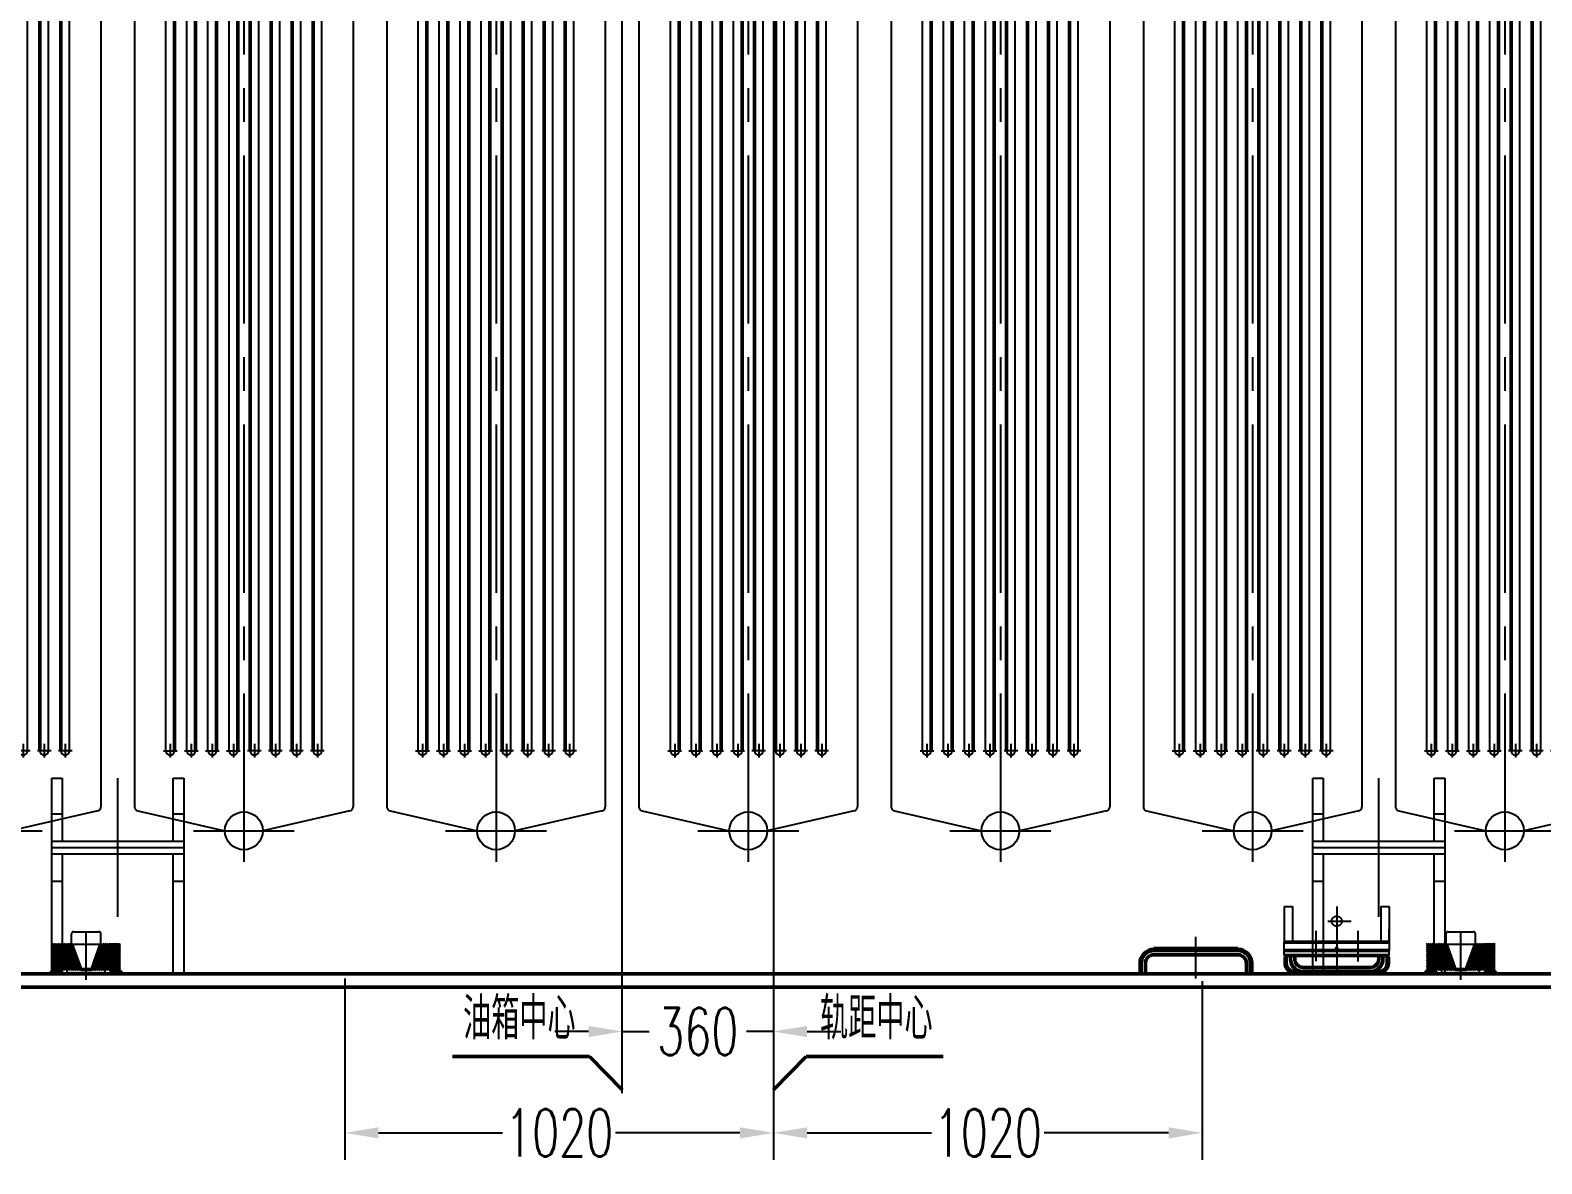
# Model space of a CAD drawing. Header units: millimetres. Extents: x -800 to 18208, y -320 to 13120.
# Drawn here: x 2553 to 6149, y 6700 to 9396 of the extents above; entities that cross this region are included whole.
import ezdxf

# ---------------------------------------------------------------- set-up
doc = ezdxf.new("R2010")
doc.units = ezdxf.units.MM
doc.header["$LTSCALE"] = 320
for name, pattern in [('ACISOTGB', [9, 4, -1, 1, -1, 1, -1]), ('CENTER', [2, 1.25, -0.25, 0.25, -0.25]), ('DASHED2', [0.375, 0.25, -0.125]), ('DIVIDE', [1.25, 0.5, -0.25, 0, -0.25, 0, -0.25])]:
    doc.linetypes.add(name, pattern=pattern)
for name, color, linetype, lineweight in [('0粗实线层', 7, 'Continuous', 50), ('2中心线层', 1, 'CENTER', 25), ('4细实线层', 2, 'Continuous', 25), ('5文字层', 6, 'Continuous', 25), ('图层1', 2, 'Continuous', 25)]:
    doc.layers.add(name, color=color, linetype=linetype, lineweight=lineweight)
for name, color, linetype in [('1', 5, 'DASHED2'), ('2', 2, 'CENTER'), ('3中心线层', 1, 'CENTER'), ('4', 2, 'Continuous'), ('6', 4, 'DIVIDE')]:
    doc.layers.add(name, color=color, linetype=linetype)
doc.styles.get("Standard").update_dxf_attribs({"font": 'txt.shx', "width": 0.67, "bigfont": 'hztxt.shx'})
doc.styles.add('TH_GBDIM', font='txt.shx', dxfattribs={"width": 0.67, "bigfont": 'hztxt.shx'})
doc.dimstyles.new('TH_GBDIM', dxfattribs={"dimscale": 32, "dimtxt": 3.5, "dimasz": 2.5, "dimexe": 2, "dimexo": 0, "dimgap": 1.5, "dimtad": 0, "dimtoh": 1, "dimdec": 1, "dimdsep": 46, "dimtxsty": 'TH_GBDIM', "dimcen": 2.5, "dimclrd": 3, "dimclre": 3, "dimclrt": 6, "dimadec": 0, "dimazin": 2, "dimtfac": 0.714286, "dimtdec": 1, "dimtmove": 0, "dimatfit": 3, "dimfxl": 0, "dimtzin": 0, "dimlwd": -1, "dimlwe": -1, "dimarcsym": 0})

# ---------------------------------------------------------------- blocks, each defined once
blk = doc.blocks.new('A$C56D739F4')
at = {"color": 0}
for p, q in [((0, 465), (25, 465)), ((0, 0), (0, 465)), ((25, 465), (25, 315)), ((289, 465), (314, 465)), ((289, 315), (289, 465)), ((314, 465), (314, 0)), ((0, 380), (25, 380)), ((289, 380), (314, 380)), ((0, 315), (314, 315)), ((0, 285), (314, 285)), ((25, 285), (25, 0)), ((289, 0), (289, 285)), ((0, 220), (25, 220)), ((289, 220), (314, 220))]:
    blk.add_line(p, q, dxfattribs=at)
at = {"color": 1, "linetype": 'CENTER'}
for p, q in [((157, 135), (157, 465)), ((0, 300), (314, 300))]:
    blk.add_line(p, q, dxfattribs=at)
blk = doc.blocks.new('*D52')
at = {"color": 3}
for p, q in [((4321.4, 9389.9), (4321.4, 6709.6)), ((3301.4, 7140.4), (3301.4, 6709.6)), ((3381.4, 6773.6), (3677.1, 6773.6)), ((4241.4, 6773.6), (3945.8, 6773.6))]:
    blk.add_line(p, q, dxfattribs=at)
for points in [[(3381.4, 6786.9), (3381.4, 6760.3), (3301.4, 6773.6)], [(4241.4, 6786.9), (4241.4, 6760.3), (4321.4, 6773.6)]]:
    blk.add_solid(points, dxfattribs=at)
at = {"layer": 'Defpoints', "color": 0}
for p in [(4321.4, 9389.9), (3301.4, 7140.4), (3301.4, 6773.6)]:
    blk.add_point(p, dxfattribs=at)
at = {"color": 6, "insert": (3811.4, 6773.6), "char_height": 112, "attachment_point": 5, "style": 'TH_GBDIM'}
blk.add_mtext('1020', dxfattribs=at)
blk = doc.blocks.new('*D51')
at = {"color": 3}
for p, q in [((5341.4, 7134.5), (5341.4, 6709.6)), ((4321.4, 6930.8), (4321.4, 6709.6)), ((4401.4, 6773.6), (4697.1, 6773.6)), ((5261.4, 6773.6), (4965.8, 6773.6))]:
    blk.add_line(p, q, dxfattribs=at)
for points in [[(4401.4, 6786.9), (4401.4, 6760.3), (4321.4, 6773.6)], [(5261.4, 6786.9), (5261.4, 6760.3), (5341.4, 6773.6)]]:
    blk.add_solid(points, dxfattribs=at)
at = {"layer": 'Defpoints', "color": 0}
for p in [(5341.4, 7134.5), (4321.4, 6930.8), (5341.4, 6773.6)]:
    blk.add_point(p, dxfattribs=at)
at = {"color": 6, "insert": (4831.4, 6773.6), "char_height": 112, "attachment_point": 5, "style": 'TH_GBDIM'}
blk.add_mtext('1020', dxfattribs=at)
blk = doc.blocks.new('*D53')
at = {"color": 3}
for p, q in [((4321.4, 9428), (4321.4, 6950.7)), ((3961.4, 6992.1), (3961.4, 7078.7)), ((3881.4, 7014.7), (3801.4, 7014.7)), ((3961.4, 7014.7), (4025.9, 7014.7)), ((4321.4, 7014.7), (4257, 7014.7)), ((4401.4, 7014.7), (4481.4, 7014.7))]:
    blk.add_line(p, q, dxfattribs=at)
for points in [[(3881.4, 7028), (3881.4, 7001.3), (3961.4, 7014.7)], [(4401.4, 7028), (4401.4, 7001.3), (4321.4, 7014.7)]]:
    blk.add_solid(points, dxfattribs=at)
at = {"layer": 'Defpoints', "color": 0}
for p in [(4321.4, 9428), (3961.4, 7014.7), (3961.4, 6992.1)]:
    blk.add_point(p, dxfattribs=at)
at = {"color": 6, "insert": (4141.4, 7014.7), "char_height": 112, "attachment_point": 5, "style": 'TH_GBDIM'}
blk.add_mtext('360', dxfattribs=at)
blk = doc.blocks.new('1')
for p, q in [((5399.2, 9227.8), (5608, 9314.6)), ((5906.9, 9227.8), (5698, 9314.6)), ((5393, 9218.5), (5393, 7171.5)), ((5913, 9218.5), (5913, 7171.5)), ((5467.7, 7305), (5467.7, 9085.1)), ((5517.7, 7305), (5517.7, 9085.1)), ((5567.7, 7305), (5567.7, 9085.1)), ((5617.7, 7305), (5617.7, 9085.1)), ((5688.3, 7305), (5688.3, 9085.1)), ((5738.3, 7305), (5738.3, 9085.1)), ((5788.3, 7305), (5788.3, 9085.1)), ((5838.3, 7305), (5838.3, 9085.1)), ((5400.8, 7161.8), (5608, 7114.6)), ((5905.3, 7161.8), (5698, 7114.6))]:
    blk.add_line(p, q)
for centre in [(5653, 9314.6), (5653, 7114.6)]:
    blk.add_circle(centre, 45)
at = {"linetype": 'ByBlock', "lineweight": 0}
blk.add_circle((5653, 7114.6), 45, dxfattribs=at)
blk.add_circle((5653, 7114.6), 45, dxfattribs=at)
at = {"lineweight": 0}
blk.add_circle((5653, 7114.6), 45, dxfattribs=at)
for centre, radius, start, end in [((5403, 9218.5), 10, 112.5804, 180), ((5903, 9218.5), 10, 0, 67.4196), ((5478, 9085.1), 10.3, 0, 180), ((5528, 9085.1), 10.3, 0, 180), ((5578, 9085.1), 10.3, 0, 180), ((5628, 9085.1), 10.3, 0, 180), ((5678, 9085.1), 10.3, 0, 180), ((5728, 9085.1), 10.3, 0, 180), ((5778, 9085.1), 10.3, 0, 180), ((5828, 9085.1), 10.3, 0, 180), ((5478, 7305), 10.3, 180, 0), ((5528, 7305), 10.3, 180, 0), ((5578, 7305), 10.3, 180, 0), ((5628, 7305), 10.3, 180, 0), ((5678, 7305), 10.3, 180, 0), ((5728, 7305), 10.3, 180, 0), ((5778, 7305), 10.3, 180, 0), ((5828, 7305), 10.3, 180, 0), ((5403, 7171.5), 10, 180, 257.1808), ((5903, 7171.5), 10, 282.8192, 0)]:
    blk.add_arc(centre, radius, start, end)
at = {"layer": '0粗实线层'}
for p, q in [((5488.3, 9085.1), (5488.3, 7305)), ((5538.3, 9085.1), (5538.3, 7305)), ((5588.3, 9085.1), (5588.3, 7305)), ((5638.3, 9085.1), (5638.3, 7305)), ((5667.7, 9085.1), (5667.7, 7305)), ((5717.7, 9085.1), (5717.7, 7305)), ((5767.7, 9085.1), (5767.7, 7305)), ((5817.7, 9085.1), (5817.7, 7305))]:
    blk.add_line(p, q, dxfattribs=at)
at = {"layer": '2中心线层'}
for p, q in [((5653, 9360.8), (5653, 7040.3)), ((5753, 9314.6), (5553, 9314.6)), ((5478, 9101.4), (5478, 9068.7)), ((5528, 9101.4), (5528, 9068.7)), ((5578, 9101.4), (5578, 9068.7)), ((5628, 9101.4), (5628, 9068.7)), ((5678, 9101.4), (5678, 9068.7)), ((5728, 9101.4), (5728, 9068.7)), ((5778, 9101.4), (5778, 9068.7)), ((5828, 9101.4), (5828, 9068.7)), ((5461.7, 9085.1), (5494.3, 9085.1)), ((5511.7, 9085.1), (5544.3, 9085.1)), ((5561.7, 9085.1), (5594.3, 9085.1)), ((5611.7, 9085.1), (5644.3, 9085.1)), ((5694.3, 9085.1), (5661.7, 9085.1)), ((5744.3, 9085.1), (5711.7, 9085.1)), ((5794.3, 9085.1), (5761.7, 9085.1)), ((5844.3, 9085.1), (5811.7, 9085.1)), ((5461.7, 7305), (5494.3, 7305)), ((5478, 7321.3), (5478, 7288.7)), ((5511.7, 7305), (5544.3, 7305)), ((5528, 7321.3), (5528, 7288.7)), ((5561.7, 7305), (5594.3, 7305)), ((5578, 7321.3), (5578, 7288.7)), ((5611.7, 7305), (5644.3, 7305)), ((5628, 7321.3), (5628, 7288.7)), ((5694.3, 7305), (5661.7, 7305)), ((5678, 7321.3), (5678, 7288.7)), ((5744.3, 7305), (5711.7, 7305)), ((5728, 7321.3), (5728, 7288.7)), ((5794.3, 7305), (5761.7, 7305)), ((5778, 7321.3), (5778, 7288.7)), ((5844.3, 7305), (5811.7, 7305)), ((5828, 7321.3), (5828, 7288.7)), ((5533, 7114.6), (5773, 7114.6)), ((5542.1, 7114.6), (5758, 7114.6))]:
    blk.add_line(p, q, dxfattribs=at)
at = {"layer": '3中心线层', "color": 1, "lineweight": 0}
blk.add_line((5533, 7114.6), (5773, 7114.6), dxfattribs=at)
blk.add_line((5533, 7114.6), (5773, 7114.6), dxfattribs=at)
blk.add_line((5533, 7114.6), (5773, 7114.6), dxfattribs=at)
blk = doc.blocks.new('A$C3994539C')
at = {"color": 0, "linetype": 'Continuous'}
for p, q in [((0, 70), (250, 70)), ((250, 50), (0, 50)), ((0, 50), (250, 50)), ((0, 38), (250, 38)), ((0, 38), (250, 38)), ((15, 38), (15, 30)), ((25, 38), (25, 30)), ((225, 38), (225, 30)), ((235, 38), (235, 30)), ((45, 10), (205, 10)), ((45, 0), (205, 0))]:
    blk.add_line(p, q, dxfattribs=at)
for centre, radius, start, end in [((45, 30), 30, 180, 270), ((45, 30), 20, 180, 270), ((205, 30), 20, 270, 360), ((205, 30), 30, 270, 360)]:
    blk.add_arc(centre, radius, start, end, dxfattribs=at)
at = {"color": 0}
blk.add_point((125, 55), dxfattribs=at)
blk.add_point((125, 55), dxfattribs=at)
at = {"layer": '4', "color": 0}
for p, q in [((0, 155), (20, 155)), ((0, 155), (0, 70)), ((20, 155), (20, 70)), ((230, 155), (230, 70)), ((230, 155), (250, 155)), ((250, 155), (250, 70))]:
    blk.add_line(p, q, dxfattribs=at)
at = {"layer": '4'}
blk.add_line((104.2, 120), (159.6, 120), dxfattribs=at)
at = {"layer": '4', "color": 0}
blk.add_point((125, 55), dxfattribs=at)
blk.add_point((125, 55), dxfattribs=at)
blk.add_point((125, 55), dxfattribs=at)
blk.add_point((125, 55), dxfattribs=at)
blk.add_point((125, 55), dxfattribs=at)
at = {"layer": '6', "color": 1}
blk.add_line((125, 155), (125, 0), dxfattribs=at)
at = {"layer": '6', "color": 0}
for p, q in [((250, 70), (250, 100)), ((0, 50), (0, 70)), ((250, 50), (0, 50)), ((0, 38), (0, 50)), ((250, 70), (250, 50)), ((250, 38), (250, 50))]:
    blk.add_line(p, q, dxfattribs=at)
blk.add_circle((125, 120), 12, dxfattribs=at)
at = {"layer": '图层1', "color": 1}
for p, q in [((75, 97.2), (75, 25.2)), ((175, 97.2), (175, 24.4))]:
    blk.add_line(p, q, dxfattribs=at)
blk = doc.blocks.new('A$C44F30525')
at = {"color": 3}
for p, q in [((-123, -18), (-123, -3)), ((-123, -3), (-120, -3)), ((-120, -18), (-120, -3)), ((120, -18), (120, -3)), ((123, -3), (120, -3)), ((123, -18), (123, -3)), ((-83, -38), (-100, -38)), ((100, -41), (-100, -41)), ((-100, -43), (-100, -41)), ((100, -38), (-83, -38)), ((100, -43), (100, -41))]:
    blk.add_line(p, q, dxfattribs=at)
at = {"lineweight": 140}
blk.add_line((-100, -41), (-100, -41), dxfattribs=at)
at = {"color": 3}
for centre, radius, start, end in [((-100, -18), 23, 180, 270), ((-100, -18), 20, 180, 270), ((100, -18), 20, 270, 0), ((100, -18), 23, 270, 0)]:
    blk.add_arc(centre, radius, start, end, dxfattribs=at)
at = {"layer": '5文字层', "linetype": 'Continuous'}
blk.add_line((-83, -38), (83, -38), dxfattribs=at)
blk = doc.blocks.new('A$C563A7466')
at = {"layer": '0粗实线层'}
for name, p in [('A$C3994539C', (0, 5)), ('A$C44F30525', (125, 43))]:
    blk.add_blockref(name, p, dxfattribs=at)
blk = doc.blocks.new('A$C120C250A')
at = {"layer": '0粗实线层'}
h = blk.add_hatch(dxfattribs=at)
h.set_pattern_fill('ANSI31', color=2, style=0)
h.set_pattern_definition([(45, (-145071.1462, 202205.0792), (-2.24506403, 2.24506403), [])])
h.paths.add_polyline_path([(-79.5, -100), (-58.5, -100), (-58.5, -30), (-79.5, -30)])
h = blk.add_hatch(dxfattribs=at)
h.set_pattern_fill('ANSI37', color=2, style=0)
h.set_pattern_definition([(45, (-145071.1462, 202205.0792), (-2.24506403, 2.24506403), []), (135, (-145071.1462, 202205.0792), (-2.24506403, -2.24506403), [])])
h.paths.add_polyline_path([(-36.4, -30), (-55, -30), (-55, -90), (-14.5, -90)])
h = blk.add_hatch(dxfattribs=at)
h.set_pattern_fill('ANSI37', color=2, style=0)
h.set_pattern_definition([(135, (145071.1462, 202205.0792), (2.24506403, 2.24506403), []), (45, (145071.1462, 202205.0792), (2.24506403, -2.24506403), [])])
h.paths.add_polyline_path([(36.4, -30), (55, -30), (55, -90), (14.5, -90)])
h = blk.add_hatch(dxfattribs=at)
h.set_pattern_fill('ANSI31', color=2, style=0)
h.set_pattern_definition([(135, (145071.1462, 202205.0792), (2.24506403, 2.24506403), [])])
h.paths.add_polyline_path([(79.5, -100), (58.5, -100), (58.5, -30), (79.5, -30)])
at = {"layer": '0粗实线层', "linetype": 'ByBlock'}
h = blk.add_hatch(color=256, dxfattribs=at)
h.paths.add_polyline_path([(0, -90), (-45, -90), (-45, -100), (0, -100)])
h.paths.add_polyline_path([(45, -90), (0, -90), (0, -100), (45, -100)])
at = {"layer": '2'}
h = blk.add_hatch(dxfattribs=at)
h.set_pattern_fill('_USER', color=4, scale=0.5, angle=135, style=0, pattern_type=0)
h.set_pattern_definition([(45, (-19500.20605, 82508.59193), (0.3535533906, -0.3535533906), [])])
h.paths.add_polyline_path([(-79.5, -90), (-79.5, -100), (-82.5, -100), (-89.5, -100)])
h.paths.add_polyline_path([(-57.8, -95), (-54, -100), (-57.8, -100)])
h = blk.add_hatch(dxfattribs=at)
h.set_pattern_fill('_USER', color=4, scale=0.5, angle=135, style=0, pattern_type=0)
h.set_pattern_definition([(135, (19499.90605, 82508.59193), (-0.3535533906, -0.3535533906), [])])
h.paths.add_polyline_path([(79.2, -90), (79.2, -100), (82.2, -100), (89.2, -100)])
h.paths.add_polyline_path([(57.5, -95), (53.7, -100), (57.5, -100)])
at = {"color": 1, "linetype": 'ACISOTGB'}
blk.add_line((0, -114.9), (0, 0), dxfattribs=at)
at = {"layer": '0粗实线层', "color": 4, "linetype": 'CENTER'}
for p, q in [((-35, -30), (-13.9, -88)), ((35, -30), (13.9, -88)), ((-11.1, -90), (11.1, -90))]:
    blk.add_line(p, q, dxfattribs=at)
for centre, start, end in [((-11.1, -87), 200, 270), ((11.1, -87), 270, 340)]:
    blk.add_arc(centre, 3, start, end, dxfattribs=at)
at = {"layer": '1', "color": 4}
for p, q in [((-30, 0), (-11, 0)), ((-11, 0), (30, 0)), ((-79.5, -30), (-79.5, -100)), ((-79.5, -30), (-55, -30)), ((-58.5, -30), (-58.5, -100)), ((-55, -30), (-36.4, -30)), ((-55, -90), (-55, -30)), ((-14.5, -90), (-36.4, -30)), ((-35, -30), (-35, -5)), ((-35, -30), (35, -30)), ((14.5, -90), (36.4, -30)), ((35, -30), (35, -5)), ((37, -30), (55, -30)), ((55, -90), (55, -30)), ((79.5, -30), (55, -30)), ((58.5, -30), (58.5, -100)), ((79.5, -30), (79.5, -100)), ((-89.5, -100), (-79.5, -90)), ((-79.5, -100), (79.5, -100)), ((55, -90), (-58.5, -90)), ((-58.5, -95), (-54, -100)), ((-45, -100), (-45, -90)), ((45, -90), (-45, -90)), ((45, -100), (45, -90)), ((58.5, -95), (53.7, -100)), ((89.5, -100), (79.5, -95))]:
    blk.add_line(p, q, dxfattribs=at)
for centre, start, end in [((-30, -5), 90, 180), ((30, -5), 0, 90)]:
    blk.add_arc(centre, 5, start, end, dxfattribs=at)
blk = doc.blocks.new('A$C27EC6F5D')
for p, q in [((3, 11.2), (3, 36.2)), ((13, 11.2), (13, 36.2)), ((233, 66.2), (33, 66.2)), ((233, 56.2), (33, 56.2)), ((253, 11.2), (253, 36.2)), ((263, 11.2), (263, 36.2))]:
    blk.add_line(p, q)
for centre, radius, start, end in [((33, 36.2), 30, 90, 180), ((33, 36.2), 20, 90, 180), ((233, 36.2), 30, 0, 90), ((233, 36.2), 20, 0, 90)]:
    blk.add_arc(centre, radius, start, end)
at = {"layer": '0粗实线层', "color": 110}
for p, q in [((0, 11.2), (0, 36.2)), ((33, 69.2), (33, 71.2)), ((33, 69.2), (233, 69.2)), ((233, 69.2), (233, 71.2)), ((266, 11.2), (266, 36.2)), ((0, 11.2), (3, 11.2)), ((263, 11.2), (266, 11.2))]:
    blk.add_line(p, q, dxfattribs=at)
at = {"layer": '0粗实线层'}
blk.add_line((33, 71.2), (233, 71.2), dxfattribs=at)
at = {"layer": '0粗实线层', "color": 110}
for centre, start, end in [((33, 36.2), 90, 180), ((233, 36.2), 0, 90)]:
    blk.add_arc(centre, 33, start, end, dxfattribs=at)
at = {"layer": '2中心线层'}
blk.add_line((133, 0), (133, 99.1), dxfattribs=at)

msp = doc.modelspace()

# ---------------------------------------------------------------- linework, layer by layer
at = {"color": 1}
for p, q in [((3961.44, 6868.12), (3961.44, 12633.93)), ((4321.44, 11048.04), (4321.44, 6876.23))]:
    msp.add_line(p, q, dxfattribs=at)
at = {"layer": '0粗实线层'}
for p, q in [((1356.44, 7152.1), (6216.44, 7152.1)), ((6566.44, 7152.1), (1706.44, 7152.1)), ((1356.44, 7120.1), (6216.44, 7120.1)), ((6566.44, 7120.1), (1706.44, 7120.1))]:
    msp.add_line(p, q, dxfattribs=at)
at = {"layer": '0粗实线层', "color": 3}
for p, q in [((3883.71, 6955.44), (3557.9, 6955.44)), ((3961.44, 6876.23), (3883.71, 6955.44)), ((4321.44, 6876.23), (4399.17, 6955.44)), ((4399.17, 6955.44), (4724.98, 6955.44))]:
    msp.add_line(p, q, dxfattribs=at)

# ---------------------------------------------------------------- block references
for name, p in [('A$C56D739F4', (2604.44, 7152.1)), ('A$C56D739F4', (5604.44, 7152.1)), ('A$C563A7466', (5536.44, 7152.1)), ('A$C120C250A', (2686.44, 7252.1)), ('A$C120C250A', (5956.44, 7252.1))]:
    msp.add_blockref(name, p)
at = {"layer": '0粗实线层'}
msp.add_blockref('A$C27EC6F5D', (5193.44, 7140.95), dxfattribs=at)
at = {"layer": '4细实线层'}
for p in [(-3191.6, 377.42), (-2591.6, 377.42), (-1991.6, 377.42), (-1391.6, 377.42), (-791.6, 377.42), (-191.6, 377.42), (408.4, 377.42)]:
    msp.add_blockref('1', p, dxfattribs=at)

# ---------------------------------------------------------------- texts
at = {"layer": '4', "color": 6, "char_height": 100, "width": 372.8654}
for s, insert, attachment_point in [('油箱中心', (3582.77, 7095.66), 1), ('轨距中心', (4700.11, 7095.66), 3)]:
    msp.add_mtext(s, dxfattribs=dict(at, insert=insert, attachment_point=attachment_point))

# ---------------------------------------------------------------- dimensions: what is measured, and where the dimension line sits
dim = msp.add_linear_dim(base=(3961.44, 7014.68), p1=(4321.44, 9427.98), p2=(3961.44, 6992.12), dimstyle='TH_GBDIM')
dim.commit()
dim.dimension.update_dxf_attribs({"geometry": '*D53', "text_midpoint": (4141.44, 7014.68), "dimtype": 160})
for base, p1, p2, picture, middle in [((3301.44, 6773.61), (4321.44, 9389.85), (3301.44, 7140.38), '*D52', (3811.44, 6773.61)), ((5341.44, 6773.61), (4321.44, 6930.81), (5341.44, 7134.52), '*D51', (4831.44, 6773.61))]:
    dim = msp.add_linear_dim(base=base, p1=p1, p2=p2, dimstyle='TH_GBDIM')
    dim.commit()
    dim.dimension.update_dxf_attribs({"geometry": picture, "text_midpoint": middle})

doc.saveas('drawing.dxf')
